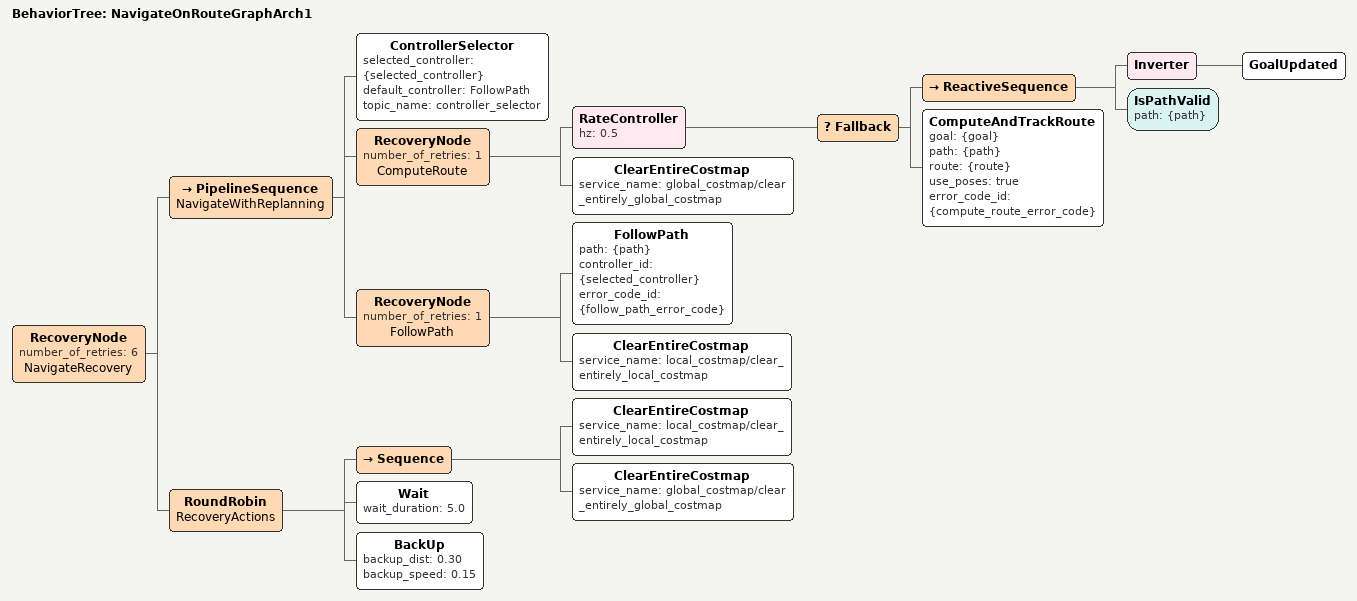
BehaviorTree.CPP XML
<!--
  Arch(1): 严格路网追踪（Jazzy）
  - 使用 route_server 的 ComputeAndTrackRoute 生成 dense path
  - FollowPath 严格追踪路网，不引入自由空间全局规划（不做 first/last-mile）
  - 适合“必须贴路网走”的场景，保持流程最小化（KISS）
-->

<root BTCPP_format="4" main_tree_to_execute="NavigateOnRouteGraphArch1">
  <BehaviorTree ID="NavigateOnRouteGraphArch1">
    <RecoveryNode number_of_retries="6" name="NavigateRecovery">
      <PipelineSequence name="NavigateWithReplanning">
        <ControllerSelector selected_controller="{selected_controller}"
                            default_controller="FollowPath"
                            topic_name="controller_selector"/>

        <RecoveryNode number_of_retries="1" name="ComputeRoute">
          <RateController hz="0.5">
            <Fallback>
              <ReactiveSequence>
                <Inverter><GoalUpdated/></Inverter>
                <IsPathValid path="{path}"/>
              </ReactiveSequence>

              <ComputeAndTrackRoute goal="{goal}"
                                    path="{path}"
                                    route="{route}"
                                    use_poses="true"
                                    error_code_id="{compute_route_error_code}"/>
            </Fallback>
          </RateController>
          <ClearEntireCostmap service_name="global_costmap/clear_entirely_global_costmap"/>
        </RecoveryNode>

        <RecoveryNode number_of_retries="1" name="FollowPath">
          <FollowPath path="{path}" controller_id="{selected_controller}"
                      error_code_id="{follow_path_error_code}"/>
          <ClearEntireCostmap service_name="local_costmap/clear_entirely_local_costmap"/>
        </RecoveryNode>
      </PipelineSequence>

      <RoundRobin name="RecoveryActions">
        <Sequence>
          <ClearEntireCostmap service_name="local_costmap/clear_entirely_local_costmap"/>
          <ClearEntireCostmap service_name="global_costmap/clear_entirely_global_costmap"/>
        </Sequence>
        <Wait wait_duration="5.0"/>
        <BackUp backup_dist="0.30" backup_speed="0.15"/>
      </RoundRobin>
    </RecoveryNode>
  </BehaviorTree>
</root>
